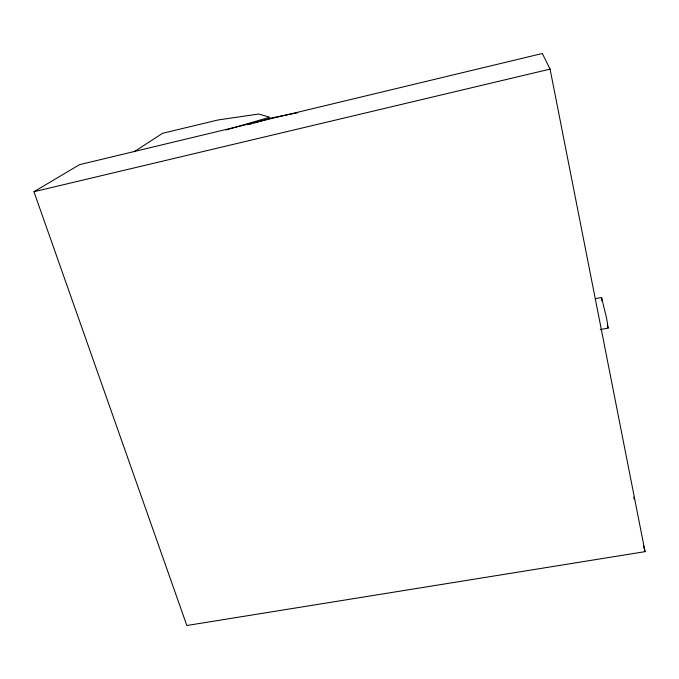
<?xml version="1.0" encoding="UTF-8"?>
<svg xmlns="http://www.w3.org/2000/svg" width="679" height="679" viewBox="0 0 679 679"><rect width="100%" height="100%" fill="white"/><g stroke="black" fill="none" stroke-linecap="round" stroke-linejoin="round"><path stroke-width="1.02" d="M134.102 151.773L162.519 133.322L217.967 119.988L258.674 114.021L269.699 117.221L226.099 129.961M33.95 191.716L79.57 164.649L542.334 53.488L550.075 69.114L645.05 551.654L186.835 625.512L33.95 191.716L550.075 69.114M248.803 124.597L251.807 123.714M253.819 123.128L271.855 117.849L297.792 112.731M595.593 298.641L601.509 297.453L606.585 318.137L608.163 328.059L600.211 329.621M607.281 325.3L608.163 328.059M643.42 545.5L645.05 551.654M633.753 497.13L634.161 499.209M601.509 297.453L602.154 301.442"/></g></svg>
